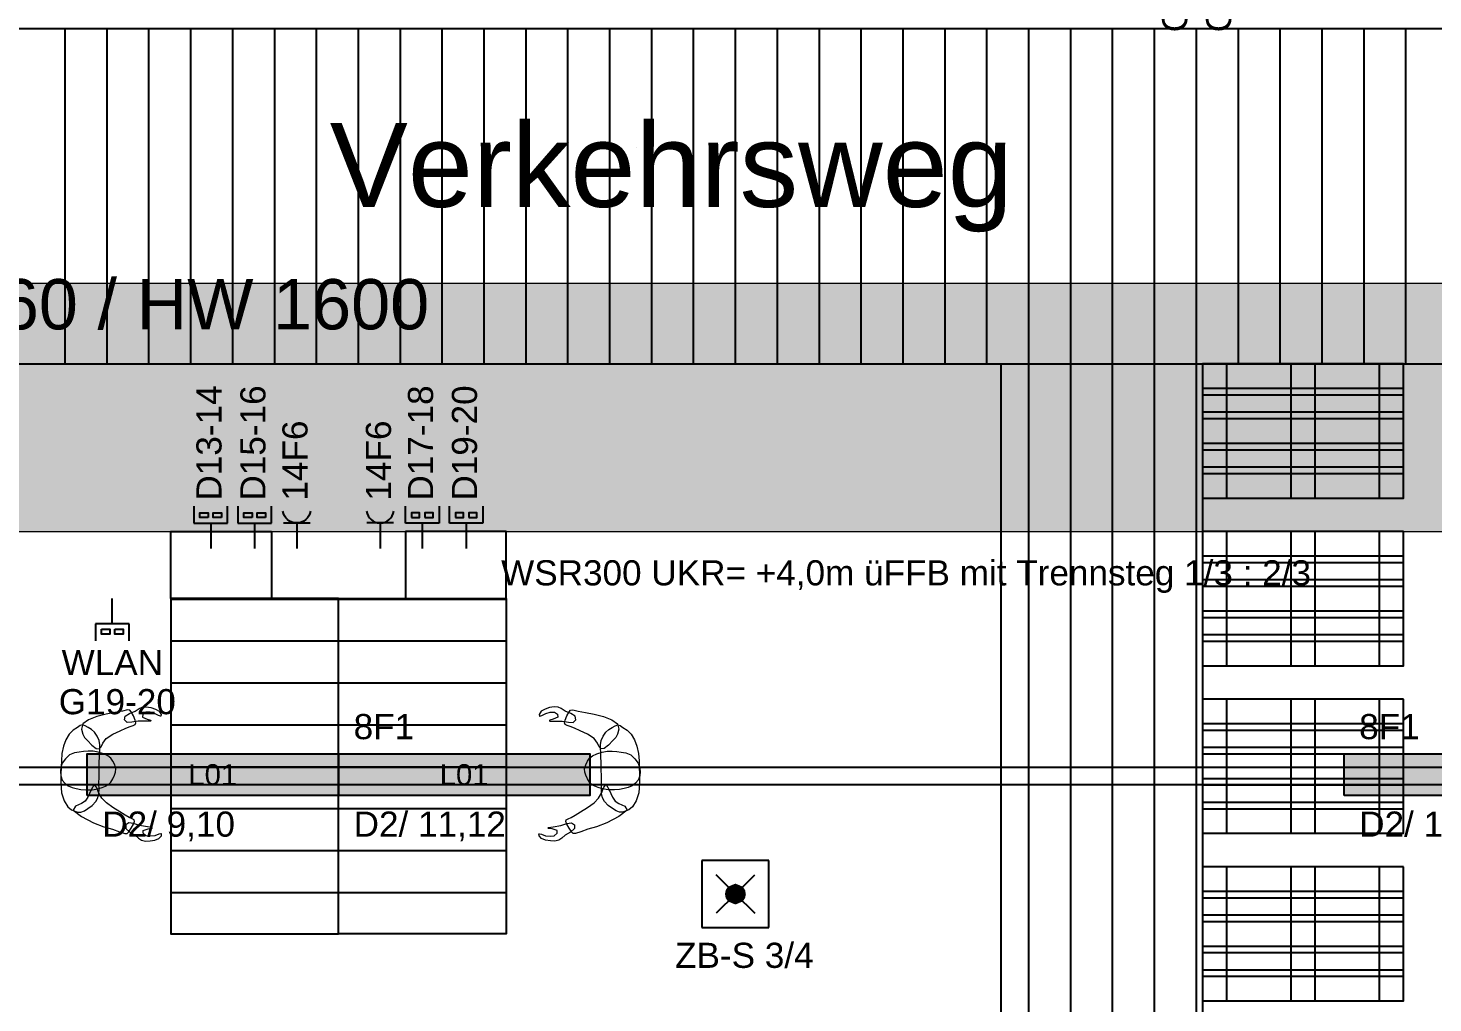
# Model space of a CAD drawing. Header units: millimetres. Extents: x 71769 to 78969, y 7991 to 11789.
# Drawn here: x 73648 to 74486, y 9093 to 9675 of the extents above; entities that cross this region are included whole.
import ezdxf
from ezdxf.enums import TextEntityAlignment as Align

# ---------------------------------------------------------------- set-up
doc = ezdxf.new("R2010")
doc.units = ezdxf.units.MM
doc.header["$LTSCALE"] = 5
doc.header["$MEASUREMENT"] = 0
doc.linetypes.add('AUSGEZOGEN', pattern=[0])
doc.layers.get('0').update_dxf_attribs({"linetype": 'CONTINUOUS'})
for name, color, linetype, lineweight in [('203_Kabelrinnen und Heizplatten#Maßlinie 1_100', 7, 'AUSGEZOGEN', 18), ('4501_180704 Layout Brunnenstraße HCH.dwg#0', 7, 'AUSGEZOGEN', 25), ('4501_180704 Layout Brunnenstraße HCH.dwg#001 Standard-XFT_Con', 7, 'AUSGEZOGEN', 13), ('4501_180704 Layout Brunnenstraße HCH.dwg#Bemassung', 7, 'AUSGEZOGEN', 13), ('4501_180704 Layout Brunnenstraße HCH.dwg#Text_1_50', 7, 'AUSGEZOGEN', 13), ('4501_180704 Layout Brunnenstraße HCH.dwg#XR$10$6400-M1-1350', 7, 'AUSGEZOGEN', 13)]:
    doc.layers.add(name, color=color, linetype=linetype, lineweight=lineweight)
for name, color, linetype in [('E_BEL', 1, 'CONTINUOUS'), ('E_BEL_SIBE', 6, 'CONTINUOUS'), ('E_EI_IN', 5, 'CONTINUOUS'), ('E_LF_KR', 7, 'CONTINUOUS'), ('E_SI_EDV', 3, 'CONTINUOUS')]:
    doc.layers.add(name, color=color, linetype=linetype)
doc.styles.add('ARIAL', font='arial.ttf')

# ---------------------------------------------------------------- blocks, each defined once
blk = doc.blocks.new('LED Leuchte')
at = {"true_color": 0xf8f6b0}
h = blk.add_hatch(color=51, dxfattribs=at)
h.dxf.hatch_style = 1
h.paths.add_polyline_path([(0.5, 1), (-0.5, 1), (-0.5, 0), (0.5, 0)])
blk.add_lwpolyline([(-0.5, 0), (-0.5, 1), (0.5, 1), (0.5, 0), (-0.5, 0)])
at = {"style": 'ARIAL'}
for tag, p in [('LED', (0, 0.5)), ('STROMKREIS', (-0.0092, -0.3367)), ('SCHALTKREIS', (-0.0092, -0.5167)), ('FREI1', (-0.0092, -0.6967)), ('FREI2', (-0.0092, -0.889)), ('FREI3', (-0.0092, -1.0567))]:
    blk.add_attdef(tag, text='', height=0.15, dxfattribs=at).set_placement(p, align=Align.MIDDLE_CENTER)
blk.add_attdef('TYP', text='', height=0.15, dxfattribs=at).set_placement((-0.0092, -0.1567), align=Align.MIDDLE)
blk = doc.blocks.new('Hinweisleuchte 6')
for p, q in [((0.2, 0.2), (-0.2, 0.2)), ((-0.2, 0.2), (-0.2, -0.2)), ((0.2, -0.2), (0.2, 0.2)), ((0, 0), (-0.1149, 0.1149)), ((0, 0), (0.1149, 0.1149)), ((0, 0), (-0.1149, -0.1149)), ((0, 0), (0.1149, -0.1149)), ((-0.2, -0.2), (0.2, -0.2))]:
    blk.add_line(p, q)
for points in [[(-0.0624, 0), (-0.0577, -0.0239), (-0.0577, 0.0239)], [(-0.0577, 0.0239), (-0.0441, -0.0441), (-0.0441, 0.0441)], [(-0.0441, -0.0441), (-0.0577, 0.0239), (-0.0577, -0.0239)], [(-0.0441, 0.0441), (0, 0), (0, 0.0624)], [(0, 0), (-0.0441, 0.0441), (-0.0441, -0.0441)], [(0, 0), (-0.0441, -0.0441), (0.0441, -0.0441)], [(0.0441, 0.0441), (0, 0.0624), (0, 0)], [(0, 0), (0.0441, -0.0441), (0.0441, 0.0441)], [(0.0441, 0.0441), (0.0577, -0.0239), (0.0577, 0.0239)], [(0.0577, -0.0239), (0.0441, 0.0441), (0.0441, -0.0441)], [(0.0624, 0), (0.0577, 0.0239), (0.0577, -0.0239)], [(0, -0.0624), (0.0441, -0.0441), (-0.0441, -0.0441)]]:
    blk.add_solid(points)
at = {"style": 'ARIAL'}
blk.add_attdef('TYP', text='', height=0.15, dxfattribs=at).set_placement((0.0021, -0.3216), align=Align.MIDDLE)
for tag, p in [('STROMKREIS', (0.0021, -0.5016)), ('SCHALTKREIS', (0.0021, -0.6816)), ('FREI1', (0.0021, -0.8616)), ('FREI2', (0.0021, -1.0539)), ('FREI3', (0.0021, -1.2216))]:
    blk.add_attdef(tag, text='', height=0.15, dxfattribs=at).set_placement(p, align=Align.MIDDLE_CENTER)
blk = doc.blocks.new('*U698')
for p, q in [((-0.1, 0.2512), (-0.1, 0.1512)), ((0.1, 0.1512), (0.1, 0.2512)), ((-0.1, 0.1512), (0.1, 0.1512)), ((0, 0.1512), (0, 0))]:
    blk.add_line(p, q)
at = {"color": 0, "linetype": 'ByBlock'}
for points in [[(-0.0156, 0.1831), (-0.0644, 0.1831), (-0.0644, 0.2118), (-0.0156, 0.2118)], [(0.0644, 0.1831), (0.0156, 0.1831), (0.0156, 0.2118), (0.0644, 0.2118)]]:
    blk.add_lwpolyline(points, close=True, dxfattribs=at)
at = {"style": 'ARIAL'}
for tag, p in [('FREI2', (0, 1.2051)), ('LEISTUNG', (0, 1.0047)), ('SCHALTKREIS', (0, 0.8047)), ('STROMKREIS', (0, 0.6047)), ('TYP', (0, 0.4046))]:
    blk.add_attdef(tag, text='', height=0.15, dxfattribs=at).set_placement(p, align=Align.MIDDLE)
blk.add_attdef('FREI1', text='', height=0.15, dxfattribs=at).set_placement((0.1674, 0.0772), align=Align.MIDDLE_LEFT)
blk = doc.blocks.new('*U696')
for p, q in [((0, -0.1513), (0, 0)), ((-0.0794, -0.1513), (0.0794, -0.1513))]:
    blk.add_line(p, q)
blk.add_arc((0, -0.2341), 0.0828, 8.44365, 171.55635)
at = {"style": 'ARIAL'}
blk.add_attdef('FREI1', text='', height=0.15, dxfattribs=at).set_placement((0.1674, -0.0742), align=Align.MIDDLE_LEFT)
for tag, p in [('TYP', (0, -0.3405)), ('SCHALTKREIS', (0, -0.5602)), ('STROMKREIS', (0, -0.7799)), ('LEISTUNG', (0, -0.9996)), ('FREI2', (0, -1.2193))]:
    blk.add_attdef(tag, text='', height=0.15, dxfattribs=at).set_placement(p, align=Align.MIDDLE_CENTER)

msp = doc.modelspace()

# ---------------------------------------------------------------- hatches: boundary and pattern name
at = {"layer": '203_Kabelrinnen und Heizplatten#Maßlinie 1_100', "linetype": 'AUSGEZOGEN', "lineweight": 13}
msp.add_hatch(color=8, dxfattribs=at).paths.add_polyline_path([(72757.75, 9374.46), (75757.75, 9374.46), (75757.75, 9522.46), (72757.75, 9522.46)])

# ---------------------------------------------------------------- linework, layer by layer
at = {"layer": '203_Kabelrinnen und Heizplatten#Maßlinie 1_100', "color": 18, "linetype": 'AUSGEZOGEN', "lineweight": 13, "true_color": 0x000000}
for p, q in [((75757.75, 9522.46), (72757.75, 9522.46)), ((72757.75, 9374.46), (75757.75, 9374.46))]:
    msp.add_line(p, q, dxfattribs=at)
at = {"layer": '4501_180704 Layout Brunnenstraße HCH.dwg#0', "color": 18, "linetype": 'AUSGEZOGEN', "lineweight": 25, "true_color": 0x000000}
for p, q in [((73670.2, 9474.46), (73670.2, 9674.46)), ((73695.2, 9474.46), (73695.2, 9674.46)), ((73720.2, 9474.46), (73720.2, 9674.46)), ((73745.2, 9474.46), (73745.2, 9674.46)), ((73770.2, 9474.46), (73770.2, 9674.46)), ((73795.2, 9474.46), (73795.2, 9674.46)), ((73820.2, 9474.46), (73820.2, 9674.46)), ((73845.2, 9474.46), (73845.2, 9674.46)), ((73870.2, 9474.46), (73870.2, 9674.46)), ((73895.2, 9474.46), (73895.2, 9674.46)), ((73920.2, 9474.46), (73920.2, 9674.46)), ((73945.2, 9474.46), (73945.2, 9674.46)), ((73970.2, 9474.46), (73970.2, 9674.46)), ((73995.2, 9474.46), (73995.2, 9674.46)), ((74020.2, 9474.46), (74020.2, 9674.46)), ((74045.2, 9474.46), (74045.2, 9674.46)), ((74070.2, 9474.46), (74070.2, 9674.46)), ((74095.2, 9474.46), (74095.2, 9674.46)), ((74120.2, 9474.46), (74120.2, 9674.46)), ((74145.2, 9474.46), (74145.2, 9674.46)), ((74170.2, 9474.46), (74170.2, 9674.46)), ((74195.2, 9474.46), (74195.2, 9674.46)), ((74220.2, 9474.46), (74220.2, 9674.46)), ((74245.2, 9474.46), (74245.2, 9674.46)), ((74270.2, 9474.46), (74270.2, 9674.46)), ((74295.2, 9474.46), (74295.2, 9674.46)), ((74320.2, 9474.46), (74320.2, 9674.46)), ((74345.2, 9474.46), (74345.2, 9674.46)), ((74370.2, 9474.46), (74370.2, 9674.46)), ((74395.2, 9474.46), (74395.2, 9674.46)), ((74420.2, 9474.46), (74420.2, 9674.46)), ((74445.2, 9474.46), (74445.2, 9674.46)), ((74470.2, 9474.46), (74470.2, 9674.46)), ((74245.2, 8438.96), (74245.2, 9474.46)), ((74270.2, 8438.96), (74270.2, 9474.46)), ((74295.2, 8438.96), (74295.2, 9474.46)), ((74320.2, 8438.96), (74320.2, 9474.46)), ((74345.2, 8438.96), (74345.2, 9474.46)), ((73733.25, 9334.22), (73833.25, 9334.22)), ((73833.25, 9334.22), (73933.25, 9334.22)), ((73733.25, 9309.22), (73833.25, 9309.22)), ((73833.25, 9309.22), (73933.25, 9309.22)), ((73733.25, 9284.22), (73833.25, 9284.22)), ((73833.25, 9284.22), (73933.25, 9284.22)), ((73733.25, 9259.22), (73833.25, 9259.22)), ((73833.25, 9259.22), (73933.25, 9259.22)), ((73733.25, 9234.22), (73833.25, 9234.22)), ((73833.25, 9234.22), (73933.25, 9234.22)), ((73733.25, 9209.22), (73833.25, 9209.22)), ((73833.25, 9209.22), (73933.25, 9209.22)), ((73733.25, 9184.22), (73833.25, 9184.22)), ((73833.25, 9184.22), (73933.25, 9184.22)), ((73733.25, 9159.22), (73833.25, 9159.22)), ((73833.25, 9159.22), (73933.25, 9159.22))]:
    msp.add_line(p, q, dxfattribs=at)
at = {"layer": '4501_180704 Layout Brunnenstraße HCH.dwg#0', "linetype": 'AUSGEZOGEN', "lineweight": 25}
for points in [[(75802.31, 9674.46), (72577.75, 9674.46), (72577.75, 9474.46), (75802.31, 9474.46), (75802.31, 9674.46)], [(74348.75, 8438.96), (74228.75, 8438.96), (74228.75, 9474.46), (74348.75, 9474.46), (74348.75, 8438.96)], [(73793.25, 9374.46), (73793.25, 9334.46), (73733.25, 9334.46), (73733.25, 9374.46), (73793.25, 9374.46)], [(73873.25, 9374.46), (73873.25, 9334.46), (73933.25, 9334.46), (73933.25, 9374.46), (73873.25, 9374.46)], [(73733.25, 9334.46), (73733.25, 9134.46), (73833.25, 9134.46), (73833.25, 9334.46), (73733.25, 9334.46)], [(73933.25, 9334.46), (73933.25, 9134.46), (73833.25, 9134.46), (73833.25, 9334.46), (73933.25, 9334.46)]]:
    msp.add_lwpolyline(points, dxfattribs=at)
at = {"layer": '4501_180704 Layout Brunnenstraße HCH.dwg#001 Standard-XFT_Con', "linetype": 'AUSGEZOGEN', "lineweight": 13}
for points in [[(73710.91, 9264.53), (73709.57, 9266.93), (73708.77, 9268.01), (73707.44, 9268.08), (73704.3, 9267.42), (73699.91, 9266.45), (73694.69, 9265.52), (73689.12, 9264.24), (73684.1, 9262.24), (73680.68, 9259.7), (73679.92, 9256.52), (73680.64, 9253.61), (73681.7, 9251.66), (73683.46, 9249.74), (73686.16, 9247.06), (73688.76, 9244.98), (73690.52, 9244.79), (73691.63, 9246), (73692.74, 9248.33), (73694.71, 9251.01), (73698.63, 9253.53), (73703.03, 9255.62), (73706.42, 9257.14), (73708.98, 9258.19), (73710.79, 9258.82), (73711.92, 9259.32), (73712.36, 9260.31), (73711.97, 9261.97), (73710.91, 9264.53)], [(73718.42, 9261.36), (73713.78, 9261.32), (73709.98, 9260.69), (73707.2, 9260.56), (73705.62, 9262.14), (73705.9, 9264.26), (73708.59, 9266), (73712, 9267.39), (73714.28, 9268.85), (73716.17, 9269.8), (73718.55, 9269.96), (73721.23, 9269.48), (73723.99, 9268.57), (73726.2, 9267.31), (73727.47, 9265.41), (73727.32, 9264.35), (73727.02, 9264.26), (73725.89, 9264.78), (73723.55, 9265.98), (73720.95, 9266.73), (73718.42, 9266.73), (73716.53, 9265.47), (73716.3, 9263.85), (73719.12, 9262.5), (73721.17, 9262), (73721.32, 9261.78), (73721.29, 9261.49), (73721.17, 9261.34), (73718.42, 9261.36)], [(73962.07, 9261.36), (73966.72, 9261.32), (73970.51, 9260.69), (73973.3, 9260.56), (73974.88, 9262.14), (73974.59, 9264.26), (73971.91, 9266), (73968.49, 9267.39), (73966.22, 9268.85), (73964.32, 9269.8), (73961.95, 9269.96), (73959.26, 9269.48), (73956.51, 9268.57), (73954.3, 9267.31), (73953.03, 9265.41), (73953.18, 9264.35), (73953.48, 9264.26), (73954.61, 9264.78), (73956.95, 9265.98), (73959.54, 9266.73), (73962.07, 9266.73), (73963.97, 9265.47), (73964.19, 9263.85), (73961.38, 9262.5), (73959.32, 9262), (73959.18, 9261.78), (73959.2, 9261.49), (73959.33, 9261.34), (73962.07, 9261.36)], [(73969.59, 9264.53), (73970.93, 9266.93), (73971.73, 9268.01), (73973.06, 9268.08), (73976.19, 9267.42), (73980.59, 9266.45), (73985.81, 9265.52), (73991.37, 9264.24), (73996.4, 9262.24), (73999.81, 9259.7), (74000.57, 9256.52), (73999.85, 9253.61), (73998.8, 9251.66), (73997.04, 9249.74), (73994.33, 9247.06), (73991.73, 9244.98), (73989.97, 9244.79), (73988.87, 9246), (73987.75, 9248.33), (73985.79, 9251.01), (73981.87, 9253.53), (73977.46, 9255.62), (73974.07, 9257.14), (73971.52, 9258.19), (73969.7, 9258.82), (73968.57, 9259.32), (73968.14, 9260.31), (73968.53, 9261.97), (73969.59, 9264.53)], [(73690.39, 9220.8), (73690.32, 9224.04), (73690.38, 9228.31), (73690.5, 9232.8), (73690.52, 9236.76), (73690.65, 9240.04), (73690.79, 9242.7), (73690.88, 9245.05), (73690.89, 9247.29), (73690.46, 9249.75), (73689.29, 9252.39), (73687.63, 9254.84), (73685.83, 9256.45), (73683.99, 9257.65), (73682.19, 9258.65), (73680.59, 9259.08), (73679.23, 9258.74), (73677.5, 9257.62), (73675.05, 9255.97), (73672.52, 9253.59), (73670.56, 9250.3), (73669.12, 9246.39), (73668.26, 9242.08), (73667.9, 9237.75), (73667.76, 9233.97), (73667.58, 9229.78), (73667.53, 9224.28), (73667.93, 9218.57), (73669.59, 9213.78), (73671.83, 9210.32), (73673.98, 9208.46), (73675.96, 9207.59), (73677.77, 9207.1), (73679.6, 9207.12), (73681.62, 9207.78), (73683.8, 9209.18), (73686.3, 9211.14), (73688.45, 9213.35), (73689.66, 9215.7), (73690.23, 9218.23), (73690.39, 9220.8)], [(73990.11, 9220.8), (73990.17, 9224.04), (73990.11, 9228.31), (73989.99, 9232.8), (73989.98, 9236.76), (73989.85, 9240.04), (73989.71, 9242.7), (73989.61, 9245.05), (73989.6, 9247.29), (73990.04, 9249.75), (73991.21, 9252.39), (73992.86, 9254.84), (73994.67, 9256.45), (73996.5, 9257.65), (73998.31, 9258.65), (73999.9, 9259.08), (74001.27, 9258.74), (74003, 9257.62), (74005.45, 9255.97), (74007.98, 9253.59), (74009.93, 9250.3), (74011.38, 9246.39), (74012.24, 9242.08), (74012.59, 9237.75), (74012.74, 9233.97), (74012.91, 9229.78), (74012.96, 9224.28), (74012.56, 9218.57), (74010.91, 9213.78), (74008.67, 9210.32), (74006.52, 9208.46), (74004.53, 9207.59), (74002.72, 9207.1), (74000.9, 9207.12), (73998.88, 9207.78), (73996.69, 9209.18), (73994.19, 9211.14), (73992.04, 9213.35), (73990.83, 9215.7), (73990.27, 9218.23), (73990.11, 9220.8)], [(73700.3, 9230.91), (73700.42, 9232.85), (73699.72, 9235.28), (73698.59, 9237.55), (73697.37, 9239.25), (73695.67, 9240.6), (73693.07, 9241.88), (73689.97, 9242.88), (73686.86, 9243.43), (73683.91, 9243.55), (73681.2, 9243.35), (73678.53, 9242.97), (73675.71, 9242.38), (73672.8, 9241.23), (73670.37, 9238.97), (73668.46, 9236.35), (73667.52, 9233.9), (73667.32, 9231.4), (73667.51, 9228.78), (73668.42, 9226.2), (73669.95, 9224.28), (73672.03, 9222.81), (73674.3, 9221.85), (73676.78, 9221.28), (73679.54, 9220.67), (73682.6, 9220.38), (73686.24, 9220.48), (73689.71, 9221), (73692.33, 9221.73), (73694.27, 9222.62), (73696.01, 9223.66), (73697.43, 9224.92), (73698.71, 9226.97), (73699.61, 9229.14), (73700.3, 9230.91)], [(73980.19, 9230.91), (73980.08, 9232.85), (73980.78, 9235.28), (73981.91, 9237.55), (73983.13, 9239.25), (73984.82, 9240.6), (73987.43, 9241.88), (73990.53, 9242.88), (73993.64, 9243.43), (73996.59, 9243.55), (73999.29, 9243.35), (74001.97, 9242.97), (74004.79, 9242.38), (74007.69, 9241.23), (74010.13, 9238.97), (74012.04, 9236.35), (74012.98, 9233.9), (74013.18, 9231.4), (74012.99, 9228.78), (74012.08, 9226.2), (74010.55, 9224.28), (74008.47, 9222.81), (74006.19, 9221.85), (74003.72, 9221.28), (74000.96, 9220.67), (73997.89, 9220.38), (73994.25, 9220.48), (73990.78, 9221), (73988.17, 9221.73), (73986.22, 9222.62), (73984.49, 9223.66), (73983.06, 9224.92), (73981.78, 9226.97), (73980.88, 9229.14), (73980.19, 9230.91)], [(73709.63, 9197.49), (73710.92, 9199.95), (73711.55, 9201.58), (73711.27, 9202.55), (73710.15, 9203.16), (73708.38, 9203.97), (73706, 9205.38), (73702.83, 9207.25), (73698.71, 9209.88), (73694.75, 9212.73), (73692.05, 9215.41), (73690.2, 9218.43), (73688.85, 9222.05), (73687.45, 9223.63), (73685.67, 9220.48), (73683.72, 9215.97), (73682.1, 9213.65), (73679.91, 9212.25), (73676.33, 9210.7), (73675.02, 9208.34), (73679.85, 9204.52), (73687.12, 9200.73), (73693.33, 9198.37), (73698.45, 9196.94), (73702.69, 9195.35), (73705.71, 9194.36), (73707.14, 9194.31), (73708.01, 9195.17), (73709.63, 9197.49)], [(73970.87, 9197.49), (73969.58, 9199.95), (73968.95, 9201.58), (73969.22, 9202.55), (73970.35, 9203.16), (73972.11, 9203.97), (73974.49, 9205.38), (73977.67, 9207.25), (73981.79, 9209.88), (73985.74, 9212.73), (73988.45, 9215.41), (73990.3, 9218.43), (73991.65, 9222.05), (73993.05, 9223.63), (73994.82, 9220.48), (73996.77, 9215.97), (73998.39, 9213.65), (74000.58, 9212.25), (74004.17, 9210.7), (74005.48, 9208.34), (74000.64, 9204.52), (73993.37, 9200.73), (73987.17, 9198.37), (73982.04, 9196.94), (73977.8, 9195.35), (73974.78, 9194.36), (73973.35, 9194.31), (73972.49, 9195.17), (73970.87, 9197.49)], [(73719.22, 9198.36), (73714.63, 9199.08), (73710.97, 9200.26), (73708.23, 9200.79), (73706.44, 9199.46), (73706.41, 9197.32), (73708.81, 9195.21), (73711.98, 9193.33), (73714.02, 9191.56), (73715.76, 9190.34), (73718.08, 9189.84), (73720.81, 9189.91), (73723.67, 9190.42), (73726.04, 9191.34), (73727.57, 9193.03), (73727.58, 9194.1), (73727.3, 9194.24), (73726.1, 9193.89), (73723.61, 9193.05), (73720.93, 9192.68), (73718.43, 9193.05), (73716.74, 9194.58), (73716.76, 9196.2), (73719.74, 9197.14), (73721.85, 9197.33), (73722.02, 9197.53), (73722.04, 9197.81), (73721.94, 9197.98), (73719.22, 9198.36)], [(73961.28, 9198.36), (73965.87, 9199.08), (73969.53, 9200.26), (73972.26, 9200.79), (73974.06, 9199.46), (73974.09, 9197.32), (73971.69, 9195.21), (73968.51, 9193.33), (73966.47, 9191.56), (73964.73, 9190.34), (73962.41, 9189.84), (73959.68, 9189.91), (73956.83, 9190.42), (73954.45, 9191.34), (73952.92, 9193.03), (73952.91, 9194.1), (73953.2, 9194.24), (73954.39, 9193.89), (73956.88, 9193.05), (73959.56, 9192.68), (73962.06, 9193.05), (73963.75, 9194.58), (73963.74, 9196.2), (73960.75, 9197.14), (73958.65, 9197.33), (73958.47, 9197.53), (73958.46, 9197.81), (73958.56, 9197.98), (73961.28, 9198.36)]]:
    msp.add_lwpolyline(points, dxfattribs=at)
at = {"layer": '4501_180704 Layout Brunnenstraße HCH.dwg#Bemassung', "color": 18, "linetype": 'AUSGEZOGEN', "lineweight": 13, "true_color": 0x000000}
msp.add_line((73933.25, 9674.46), (75083.25, 9674.46), dxfattribs=at)
at = {"layer": '4501_180704 Layout Brunnenstraße HCH.dwg#XR$10$6400-M1-1350', "color": 7, "linetype": 'AUSGEZOGEN', "lineweight": 25, "true_color": 0xfafafa}
for points in [[(74363.25, 9474.46), (74348.75, 9474.46), (74348.75, 9394.46), (74363.25, 9394.46), (74363.25, 9474.46)], [(74363.25, 9474.46), (74348.75, 9474.46), (74348.75, 9394.46), (74363.25, 9394.46), (74363.25, 9474.46)], [(74468.75, 9474.46), (74348.75, 9474.46), (74348.75, 9459.96), (74468.75, 9459.96), (74468.75, 9474.46)], [(74468.75, 9474.46), (74348.75, 9474.46), (74348.75, 9459.96), (74468.75, 9459.96), (74468.75, 9474.46)], [(74416, 9474.46), (74401.5, 9474.46), (74401.5, 9394.46), (74416, 9394.46), (74416, 9474.46)], [(74416, 9474.46), (74401.5, 9474.46), (74401.5, 9394.46), (74416, 9394.46), (74416, 9474.46)], [(74468.75, 9474.46), (74454.25, 9474.46), (74454.25, 9394.46), (74468.75, 9394.46), (74468.75, 9474.46)], [(74468.75, 9474.46), (74454.25, 9474.46), (74454.25, 9394.46), (74468.75, 9394.46), (74468.75, 9474.46)], [(74468.75, 9455.84), (74348.75, 9455.84), (74348.75, 9445.84), (74468.75, 9445.84), (74468.75, 9455.84)], [(74468.75, 9455.84), (74348.75, 9455.84), (74348.75, 9445.84), (74468.75, 9445.84), (74468.75, 9455.84)], [(74468.75, 9441.71), (74348.75, 9441.71), (74348.75, 9427.21), (74468.75, 9427.21), (74468.75, 9441.71)], [(74468.75, 9441.71), (74348.75, 9441.71), (74348.75, 9427.21), (74468.75, 9427.21), (74468.75, 9441.71)], [(74468.75, 9423.09), (74348.75, 9423.09), (74348.75, 9413.09), (74468.75, 9413.09), (74468.75, 9423.09)], [(74468.75, 9423.09), (74348.75, 9423.09), (74348.75, 9413.09), (74468.75, 9413.09), (74468.75, 9423.09)], [(74468.75, 9408.96), (74348.75, 9408.96), (74348.75, 9394.46), (74468.75, 9394.46), (74468.75, 9408.96)], [(74468.75, 9408.96), (74348.75, 9408.96), (74348.75, 9394.46), (74468.75, 9394.46), (74468.75, 9408.96)], [(74363.25, 9374.46), (74348.75, 9374.46), (74348.75, 9294.46), (74363.25, 9294.46), (74363.25, 9374.46)], [(74363.25, 9374.46), (74348.75, 9374.46), (74348.75, 9294.46), (74363.25, 9294.46), (74363.25, 9374.46)], [(74468.75, 9374.46), (74348.75, 9374.46), (74348.75, 9359.96), (74468.75, 9359.96), (74468.75, 9374.46)], [(74468.75, 9374.46), (74348.75, 9374.46), (74348.75, 9359.96), (74468.75, 9359.96), (74468.75, 9374.46)], [(74416, 9374.46), (74401.5, 9374.46), (74401.5, 9294.46), (74416, 9294.46), (74416, 9374.46)], [(74416, 9374.46), (74401.5, 9374.46), (74401.5, 9294.46), (74416, 9294.46), (74416, 9374.46)], [(74468.75, 9374.46), (74454.25, 9374.46), (74454.25, 9294.46), (74468.75, 9294.46), (74468.75, 9374.46)], [(74468.75, 9374.46), (74454.25, 9374.46), (74454.25, 9294.46), (74468.75, 9294.46), (74468.75, 9374.46)], [(74468.75, 9355.84), (74348.75, 9355.84), (74348.75, 9345.84), (74468.75, 9345.84), (74468.75, 9355.84)], [(74468.75, 9355.84), (74348.75, 9355.84), (74348.75, 9345.84), (74468.75, 9345.84), (74468.75, 9355.84)], [(74468.75, 9341.71), (74348.75, 9341.71), (74348.75, 9327.21), (74468.75, 9327.21), (74468.75, 9341.71)], [(74468.75, 9341.71), (74348.75, 9341.71), (74348.75, 9327.21), (74468.75, 9327.21), (74468.75, 9341.71)], [(74468.75, 9323.09), (74348.75, 9323.09), (74348.75, 9313.09), (74468.75, 9313.09), (74468.75, 9323.09)], [(74468.75, 9323.09), (74348.75, 9323.09), (74348.75, 9313.09), (74468.75, 9313.09), (74468.75, 9323.09)], [(74468.75, 9308.96), (74348.75, 9308.96), (74348.75, 9294.46), (74468.75, 9294.46), (74468.75, 9308.96)], [(74468.75, 9308.96), (74348.75, 9308.96), (74348.75, 9294.46), (74468.75, 9294.46), (74468.75, 9308.96)], [(74363.25, 9274.46), (74348.75, 9274.46), (74348.75, 9194.46), (74363.25, 9194.46), (74363.25, 9274.46)], [(74363.25, 9274.46), (74348.75, 9274.46), (74348.75, 9194.46), (74363.25, 9194.46), (74363.25, 9274.46)], [(74468.75, 9274.46), (74348.75, 9274.46), (74348.75, 9259.96), (74468.75, 9259.96), (74468.75, 9274.46)], [(74468.75, 9274.46), (74348.75, 9274.46), (74348.75, 9259.96), (74468.75, 9259.96), (74468.75, 9274.46)], [(74416, 9274.46), (74401.5, 9274.46), (74401.5, 9194.46), (74416, 9194.46), (74416, 9274.46)], [(74416, 9274.46), (74401.5, 9274.46), (74401.5, 9194.46), (74416, 9194.46), (74416, 9274.46)], [(74468.75, 9274.46), (74454.25, 9274.46), (74454.25, 9194.46), (74468.75, 9194.46), (74468.75, 9274.46)], [(74468.75, 9274.46), (74454.25, 9274.46), (74454.25, 9194.46), (74468.75, 9194.46), (74468.75, 9274.46)], [(74468.75, 9255.84), (74348.75, 9255.84), (74348.75, 9245.84), (74468.75, 9245.84), (74468.75, 9255.84)], [(74468.75, 9255.84), (74348.75, 9255.84), (74348.75, 9245.84), (74468.75, 9245.84), (74468.75, 9255.84)], [(74468.75, 9241.71), (74348.75, 9241.71), (74348.75, 9227.21), (74468.75, 9227.21), (74468.75, 9241.71)], [(74468.75, 9241.71), (74348.75, 9241.71), (74348.75, 9227.21), (74468.75, 9227.21), (74468.75, 9241.71)], [(74468.75, 9223.09), (74348.75, 9223.09), (74348.75, 9213.09), (74468.75, 9213.09), (74468.75, 9223.09)], [(74468.75, 9223.09), (74348.75, 9223.09), (74348.75, 9213.09), (74468.75, 9213.09), (74468.75, 9223.09)], [(74468.75, 9208.96), (74348.75, 9208.96), (74348.75, 9194.46), (74468.75, 9194.46), (74468.75, 9208.96)], [(74468.75, 9208.96), (74348.75, 9208.96), (74348.75, 9194.46), (74468.75, 9194.46), (74468.75, 9208.96)], [(74363.25, 9174.46), (74348.75, 9174.46), (74348.75, 9094.46), (74363.25, 9094.46), (74363.25, 9174.46)], [(74363.25, 9174.46), (74348.75, 9174.46), (74348.75, 9094.46), (74363.25, 9094.46), (74363.25, 9174.46)], [(74468.75, 9174.46), (74348.75, 9174.46), (74348.75, 9159.96), (74468.75, 9159.96), (74468.75, 9174.46)], [(74468.75, 9174.46), (74348.75, 9174.46), (74348.75, 9159.96), (74468.75, 9159.96), (74468.75, 9174.46)], [(74416, 9174.46), (74401.5, 9174.46), (74401.5, 9094.46), (74416, 9094.46), (74416, 9174.46)], [(74416, 9174.46), (74401.5, 9174.46), (74401.5, 9094.46), (74416, 9094.46), (74416, 9174.46)], [(74468.75, 9174.46), (74454.25, 9174.46), (74454.25, 9094.46), (74468.75, 9094.46), (74468.75, 9174.46)], [(74468.75, 9174.46), (74454.25, 9174.46), (74454.25, 9094.46), (74468.75, 9094.46), (74468.75, 9174.46)], [(74468.75, 9155.84), (74348.75, 9155.84), (74348.75, 9145.84), (74468.75, 9145.84), (74468.75, 9155.84)], [(74468.75, 9155.84), (74348.75, 9155.84), (74348.75, 9145.84), (74468.75, 9145.84), (74468.75, 9155.84)], [(74468.75, 9141.71), (74348.75, 9141.71), (74348.75, 9127.21), (74468.75, 9127.21), (74468.75, 9141.71)], [(74468.75, 9141.71), (74348.75, 9141.71), (74348.75, 9127.21), (74468.75, 9127.21), (74468.75, 9141.71)], [(74468.75, 9123.09), (74348.75, 9123.09), (74348.75, 9113.09), (74468.75, 9113.09), (74468.75, 9123.09)], [(74468.75, 9123.09), (74348.75, 9123.09), (74348.75, 9113.09), (74468.75, 9113.09), (74468.75, 9123.09)], [(74468.75, 9108.96), (74348.75, 9108.96), (74348.75, 9094.46), (74468.75, 9094.46), (74468.75, 9108.96)], [(74468.75, 9108.96), (74348.75, 9108.96), (74348.75, 9094.46), (74468.75, 9094.46), (74468.75, 9108.96)]]:
    msp.add_lwpolyline(points, dxfattribs=at)
at = {"layer": 'E_BEL', "linetype": 'AUSGEZOGEN', "lineweight": 25}
for p, q in [((75933.25, 9233.66), (72607.75, 9233.66)), ((72607.75, 9223.66), (75933.25, 9223.66))]:
    msp.add_line(p, q, dxfattribs=at)

# ---------------------------------------------------------------- block references
at = {"layer": 'E_BEL'}
ref = msp.add_blockref('LED Leuchte', (73758.25, 9216.96), dxfattribs=dict(at, xscale=150, yscale=25, zscale=100))
ref.add_attrib('LED', 'L01', dxfattribs={"layer": '0', "height": 12.5, "style": 'ARIAL'}).set_placement((73758.25, 9229.46), align=Align.MIDDLE_CENTER)
ref = msp.add_blockref('LED Leuchte', (73908.25, 9216.96), dxfattribs=dict(at, xscale=150, yscale=25, zscale=100))
ref.add_attrib('LED', 'L01', dxfattribs={"layer": '0', "height": 12.5, "style": 'ARIAL'}).set_placement((73908.25, 9229.46), align=Align.MIDDLE_CENTER)
ref = msp.add_blockref('LED Leuchte', (74508.25, 9216.96), dxfattribs=dict(at, xscale=150, yscale=25, zscale=100))
ref.add_attrib('LED', 'L04', dxfattribs={"layer": '0', "height": 12.5, "style": 'ARIAL'}).set_placement((74508.25, 9229.46), align=Align.MIDDLE_CENTER)
at = {"layer": 'E_BEL_SIBE', "xscale": 100, "yscale": 100, "zscale": 100}
msp.add_blockref('Hinweisleuchte 6', (74070.11, 9158.22), dxfattribs=at)
at = {"layer": 'E_EI_IN', "yscale": 100, "zscale": 100}
for p, xscale, rotation in [((73808.34, 9364.46), -100, 179.9999949910431), ((73858.15, 9364.46), 100, 180)]:
    msp.add_blockref('*U696', p, dxfattribs=dict(at, xscale=xscale, rotation=rotation))
at = {"layer": 'E_SI_EDV', "xscale": 100, "yscale": 100, "zscale": 100, "rotation": 359.9999949910431}
for p in [(73757.02, 9364.46), (73783.25, 9364.46)]:
    msp.add_blockref('*U698', p, dxfattribs=at)
at = {"layer": 'E_SI_EDV', "xscale": -100, "yscale": 100, "zscale": 100}
for p in [(73883.25, 9364.46), (73909.47, 9364.46)]:
    msp.add_blockref('*U698', p, dxfattribs=at)
at = {"layer": 'E_SI_EDV'}
ref = msp.add_blockref('*U698', (73698.32, 9334.47), dxfattribs=dict(at, xscale=100, yscale=100, zscale=100, rotation=179.9999949910431))
ref.add_attrib('TYP', 'WLAN', dxfattribs={"layer": '0', "height": 15, "style": 'ARIAL'}).set_placement((73698.32, 9296.35), align=Align.MIDDLE)

# ---------------------------------------------------------------- texts
at = {"layer": '4501_180704 Layout Brunnenstraße HCH.dwg#0', "color": 18, "linetype": 'AUSGEZOGEN', "lineweight": 25, "true_color": 0x000000, "attachment_point": 7, "style": 'ARIAL'}
for s, insert, char_height, width in [('Verkehrsweg', (73828.06, 9553.06), 50, 25), ('WE\\~Puffer\\~LW\\~3360\\~/\\~HW\\~1600', (73307.49, 9494.66), 30, 15)]:
    msp.add_mtext(s, dxfattribs=dict(at, insert=insert, char_height=char_height, width=width))
at = {"layer": '4501_180704 Layout Brunnenstraße HCH.dwg#Text_1_50', "color": 18, "linetype": 'AUSGEZOGEN', "lineweight": 13, "true_color": 0x000000, "insert": (74011.04, 9602.26), "char_height": 0.165, "width": 0.0825, "attachment_point": 7, "rotation": 90, "style": 'ARIAL'}
msp.add_mtext('3\xa0x\xa0RH\xa0DN\xa0300', dxfattribs=at)
at = {"layer": 'E_BEL', "style": 'ARIAL'}
for s, p in [('8F1', (73842.31, 9250.62)), ('8F1', (74442.31, 9250.62)), ('D2/ 9,10', (73692.31, 9192.46)), ('D2/ 11,12', (73842.31, 9192.46)), ('D2/ 13', (74442.31, 9192.46))]:
    msp.add_text(s, height=15, dxfattribs=at).set_placement(p)
at = {"layer": 'E_BEL_SIBE', "style": 'ARIAL'}
msp.add_text('ZB-S 3/4', height=15, dxfattribs=at).set_placement((74034.1, 9114.18))
at = {"layer": 'E_EI_IN', "style": 'ARIAL'}
for p in [(73814.8, 9392.96), (73864.61, 9392.96)]:
    msp.add_text('14F6', height=15, rotation=90, dxfattribs=at).set_placement(p)
at = {"layer": 'E_LF_KR', "style": 'ARIAL'}
msp.add_text('WSR300 UKR= +4,0m üFFB mit Trennsteg 1/3 : 2/3', height=15, dxfattribs=at).set_placement((73930.29, 9342.37))
at = {"layer": 'E_SI_EDV', "style": 'ARIAL'}
for s, p in [('C03-04', (74365.93, 9741.03)), ('C01-02', (74339.7, 9741.03))]:
    msp.add_text(s, height=15, rotation=90, dxfattribs=at).set_placement(p, align=Align.RIGHT)
for s, p in [('D13-14', (73763.48, 9392.96)), ('D15-16', (73789.7, 9392.96)), ('D17-18', (73889.7, 9392.96)), ('D19-20', (73915.93, 9392.96))]:
    msp.add_text(s, height=15, rotation=90, dxfattribs=at).set_placement(p)
msp.add_text('G19-20', height=15, dxfattribs=at).set_placement((73666.36, 9265.5))

doc.saveas('drawing.dxf')
